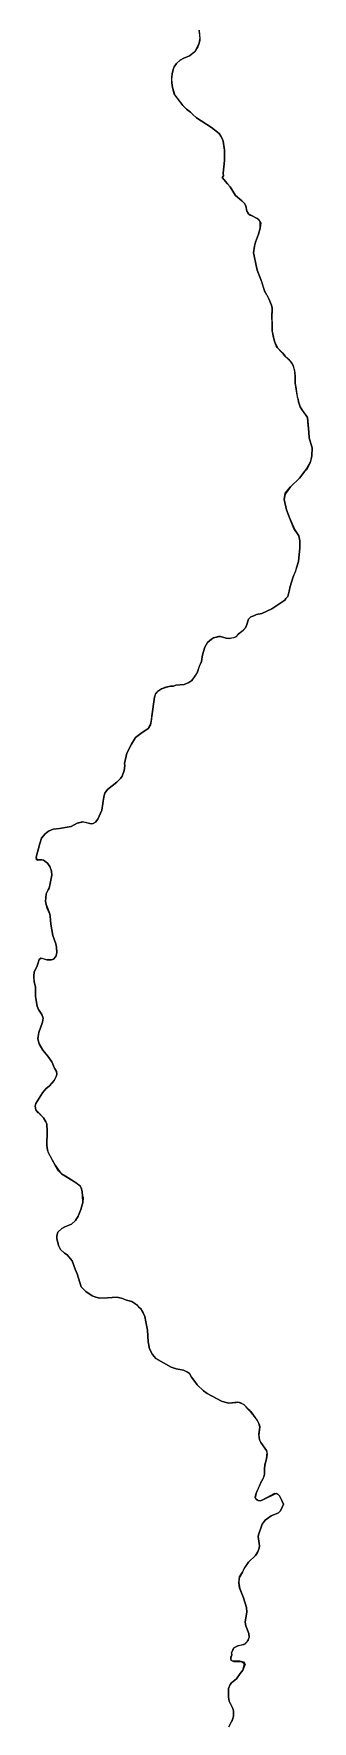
# Model space of a CAD drawing. Extents: x -74 to -34.8, y -33.8 to 5.3.
# Drawn here: x -43.102 to -42.798, y -6.574 to -4.731 of the extents above; entities that cross this region are included whole.
import ezdxf

# ---------------------------------------------------------------- set-up
doc = ezdxf.new("R2010")
doc.units = 0
doc.header["$LTSCALE"] = 2
doc.layers.add('UFEBRASIL', color=7, linetype='Continuous')

msp = doc.modelspace()

# ---------------------------------------------------------------- linework, layer by layer
at = {"layer": 'UFEBRASIL'}
for points in [[(-42.9212, -4.727), (-42.9205, -4.7373), (-42.9207, -4.7379), (-42.9215, -4.7413), (-42.9228, -4.7454), (-42.926, -4.7504), (-42.927, -4.7514), (-42.9319, -4.755), (-42.9382, -4.7576), (-42.942, -4.7599), (-42.9459, -4.7633), (-42.9485, -4.7669), (-42.9498, -4.77), (-42.9509, -4.7747), (-42.9514, -4.7802), (-42.951, -4.7846), (-42.9503, -4.7898), (-42.9478, -4.798), (-42.9392, -4.8092), (-42.935, -4.8133), (-42.9307, -4.8166), (-42.9284, -4.8193), (-42.9244, -4.8229), (-42.9079, -4.8333), (-42.8996, -4.8398), (-42.8975, -4.8427), (-42.8962, -4.8454), (-42.8952, -4.8482), (-42.8937, -4.8582), (-42.8937, -4.8693), (-42.895, -4.8831), (-42.8948, -4.8861), (-42.8963, -4.8879), (-42.8903, -4.895), (-42.8875, -4.8983), (-42.8816, -4.9077), (-42.8747, -4.9134), (-42.8718, -4.9165), (-42.8705, -4.9191), (-42.8693, -4.9247), (-42.8666, -4.9288), (-42.8635, -4.9299), (-42.8581, -4.9327), (-42.8546, -4.9361), (-42.8541, -4.9375), (-42.8548, -4.9435), (-42.8564, -4.9498), (-42.86, -4.9586), (-42.8611, -4.9631), (-42.862, -4.9701), (-42.8614, -4.9734), (-42.8596, -4.9822), (-42.8582, -4.9892), (-42.8539, -4.9993), (-42.85, -5.0116), (-42.8453, -5.0204), (-42.8423, -5.0276), (-42.8415, -5.0308), (-42.8418, -5.0352), (-42.8419, -5.0375), (-42.8418, -5.0526), (-42.8418, -5.0558), (-42.8393, -5.0658), (-42.8385, -5.0689), (-42.8356, -5.0745), (-42.8305, -5.0795), (-42.8276, -5.0833), (-42.8248, -5.0856), (-42.8243, -5.0862), (-42.8201, -5.0907), (-42.8186, -5.0935), (-42.8168, -5.1013), (-42.8167, -5.1051), (-42.8165, -5.1106), (-42.8165, -5.113), (-42.8159, -5.1165), (-42.8142, -5.1274), (-42.8132, -5.1305), (-42.8129, -5.133), (-42.8112, -5.1386), (-42.8083, -5.1431), (-42.8066, -5.1452), (-42.8044, -5.1479), (-42.803, -5.1503), (-42.8018, -5.1663), (-42.8014, -5.1723), (-42.7979, -5.1832), (-42.7983, -5.1919), (-42.8001, -5.1995), (-42.8041, -5.2072), (-42.8059, -5.2087), (-42.8119, -5.2165), (-42.8215, -5.226), (-42.8275, -5.2338), (-42.8287, -5.2399), (-42.8259, -5.2509), (-42.8225, -5.2606), (-42.8169, -5.2729), (-42.8126, -5.2793), (-42.8114, -5.2848), (-42.8114, -5.2924), (-42.813, -5.3073), (-42.815, -5.3142), (-42.8164, -5.3188), (-42.8187, -5.3241), (-42.8219, -5.3349), (-42.823, -5.3397), (-42.8246, -5.3456), (-42.8267, -5.348), (-42.828, -5.3496), (-42.8311, -5.3519), (-42.8332, -5.3535), (-42.842, -5.3591), (-42.853, -5.3641), (-42.8586, -5.3653), (-42.8615, -5.3669), (-42.8649, -5.368), (-42.8674, -5.3704), (-42.8697, -5.3772), (-42.8709, -5.3798), (-42.8737, -5.3833), (-42.8788, -5.387), (-42.8814, -5.3896), (-42.8836, -5.3908), (-42.8884, -5.3914), (-42.8918, -5.3911), (-42.8979, -5.3895), (-42.9003, -5.3895), (-42.9056, -5.391), (-42.908, -5.3923), (-42.9123, -5.3961), (-42.915, -5.401), (-42.9178, -5.4096), (-42.9188, -5.4168), (-42.9212, -5.4222), (-42.923, -5.4281), (-42.9255, -5.4316), (-42.9295, -5.4374), (-42.9327, -5.4397), (-42.9378, -5.4417), (-42.9468, -5.4427), (-42.9494, -5.4435), (-42.9525, -5.4437), (-42.9576, -5.4447), (-42.9625, -5.4465), (-42.9669, -5.4495), (-42.9688, -5.452), (-42.9702, -5.4555), (-42.9731, -5.4763), (-42.9736, -5.4819), (-42.9743, -5.4859), (-42.9771, -5.49), (-42.985, -5.4952), (-42.9907, -5.4996), (-42.9953, -5.5069), (-43.0001, -5.5167), (-43.0027, -5.528), (-43.0025, -5.5305), (-43.0031, -5.5358), (-43.0053, -5.5419), (-43.0071, -5.5445), (-43.0097, -5.5471), (-43.0113, -5.5484), (-43.0214, -5.5567), (-43.0244, -5.5606), (-43.0254, -5.5645), (-43.0274, -5.5791), (-43.0318, -5.5889), (-43.0345, -5.5922), (-43.0369, -5.5936), (-43.0391, -5.5939), (-43.0488, -5.592), (-43.0543, -5.5933), (-43.0611, -5.5971), (-43.0737, -5.5992), (-43.0806, -5.5998), (-43.0856, -5.6021), (-43.0894, -5.6048), (-43.0934, -5.6098), (-43.0951, -5.6155), (-43.0991, -5.6303), (-43.0981, -5.6338), (-43.0931, -5.6332), (-43.0911, -5.6338), (-43.0869, -5.6371), (-43.0843, -5.6405), (-43.0825, -5.6456), (-43.0821, -5.6501), (-43.084, -5.6594), (-43.085, -5.6643), (-43.086, -5.6663), (-43.0882, -5.6705), (-43.0887, -5.6748), (-43.0892, -5.6785), (-43.0883, -5.6822), (-43.0862, -5.6877), (-43.0843, -5.6929), (-43.0841, -5.695), (-43.0831, -5.7037), (-43.0809, -5.7159), (-43.0776, -5.725), (-43.0769, -5.7289), (-43.0768, -5.7351), (-43.0779, -5.7389), (-43.0802, -5.7419), (-43.0825, -5.7427), (-43.0875, -5.7425), (-43.094, -5.7409), (-43.096, -5.7421), (-43.097, -5.7458), (-43.098, -5.7491), (-43.1013, -5.7561), (-43.1018, -5.7605), (-43.1017, -5.7624), (-43.1015, -5.7664), (-43.1001, -5.7725), (-43.0999, -5.7828), (-43.098, -5.7931), (-43.0966, -5.7968), (-43.093, -5.8024), (-43.0917, -5.8064), (-43.0923, -5.8107), (-43.0962, -5.8219), (-43.0972, -5.8265), (-43.0973, -5.8288), (-43.0959, -5.8345), (-43.092, -5.8412), (-43.0864, -5.8479), (-43.082, -5.8542), (-43.0791, -5.8609), (-43.0769, -5.8647), (-43.0766, -5.8671), (-43.0769, -5.8692), (-43.0797, -5.8746), (-43.0845, -5.8803), (-43.0887, -5.8836), (-43.0923, -5.8879), (-43.0994, -5.8996), (-43.1003, -5.9023), (-43.0994, -5.9066), (-43.0954, -5.9104), (-43.0954, -5.911), (-43.0926, -5.9138), (-43.0913, -5.9154), (-43.0885, -5.9197), (-43.0877, -5.9218), (-43.0873, -5.9303), (-43.0877, -5.9452), (-43.0873, -5.9477), (-43.0864, -5.9523), (-43.0817, -5.9612), (-43.0786, -5.9671), (-43.0735, -5.9743), (-43.0715, -5.9764), (-43.0555, -5.9864), (-43.0513, -5.9896), (-43.0497, -5.9928), (-43.0489, -5.996), (-43.0486, -6.0005), (-43.0479, -6.0022), (-43.0484, -6.0077), (-43.0503, -6.0155), (-43.0535, -6.0228), (-43.0562, -6.0273), (-43.0608, -6.0315), (-43.0681, -6.0344), (-43.0712, -6.0361), (-43.0754, -6.0403), (-43.0766, -6.044), (-43.0766, -6.047), (-43.075, -6.0547), (-43.0727, -6.0591), (-43.0683, -6.063), (-43.0655, -6.0649), (-43.06, -6.0715), (-43.0568, -6.0807), (-43.0545, -6.0857), (-43.05, -6.0997), (-43.0449, -6.1051), (-43.038, -6.1096), (-43.0341, -6.1113), (-43.0299, -6.1121), (-43.0214, -6.112), (-43.0113, -6.111), (-43.006, -6.1121), (-43.0005, -6.1143), (-42.9948, -6.1159), (-42.9898, -6.1193), (-42.9874, -6.1216), (-42.9851, -6.124), (-42.9824, -6.1284), (-42.9805, -6.1322), (-42.9794, -6.1381), (-42.9777, -6.1471), (-42.9769, -6.1601), (-42.9755, -6.1675), (-42.9721, -6.1737), (-42.9686, -6.1783), (-42.9519, -6.1877), (-42.9464, -6.1893), (-42.9385, -6.1908), (-42.9339, -6.193), (-42.932, -6.1946), (-42.9297, -6.1986), (-42.9262, -6.2033), (-42.9234, -6.2068), (-42.9166, -6.2134), (-42.9125, -6.2164), (-42.8971, -6.2246), (-42.8933, -6.226), (-42.889, -6.2268), (-42.8772, -6.2258), (-42.8724, -6.2284), (-42.8679, -6.2334), (-42.8651, -6.2361), (-42.8624, -6.2396), (-42.8579, -6.2459), (-42.8563, -6.2491), (-42.8555, -6.2507), (-42.8552, -6.2531), (-42.8563, -6.2618), (-42.8555, -6.2671), (-42.8542, -6.2699), (-42.848, -6.2787), (-42.847, -6.2825), (-42.8477, -6.2879), (-42.8496, -6.2945), (-42.8501, -6.299), (-42.8501, -6.3045), (-42.8507, -6.3073), (-42.8526, -6.3112), (-42.8535, -6.3124), (-42.8589, -6.3244), (-42.8602, -6.3305), (-42.8591, -6.3322), (-42.857, -6.3334), (-42.8547, -6.3337), (-42.8524, -6.3329), (-42.8371, -6.3254), (-42.8353, -6.3263), (-42.8337, -6.328), (-42.831, -6.3332), (-42.8293, -6.3374), (-42.8314, -6.3424), (-42.8329, -6.3449), (-42.8349, -6.3467), (-42.8426, -6.3501), (-42.8468, -6.3528), (-42.8493, -6.3549), (-42.8524, -6.3591), (-42.8565, -6.3706), (-42.8568, -6.3726), (-42.8553, -6.3828), (-42.8557, -6.3855), (-42.8577, -6.3901), (-42.8597, -6.3932), (-42.8675, -6.4006), (-42.8725, -6.4078), (-42.8742, -6.4115), (-42.8778, -6.4179), (-42.8781, -6.4232), (-42.877, -6.4293), (-42.8731, -6.4395), (-42.8696, -6.4503), (-42.8693, -6.4553), (-42.8702, -6.4593), (-42.8711, -6.4663), (-42.8703, -6.4702), (-42.8673, -6.4786), (-42.8668, -6.4824), (-42.8689, -6.4874), (-42.8727, -6.4909), (-42.879, -6.4922), (-42.8833, -6.4942), (-42.8844, -6.4955), (-42.8861, -6.4998), (-42.8857, -6.502), (-42.8867, -6.5051), (-42.8867, -6.5077), (-42.8836, -6.5093), (-42.8753, -6.5092), (-42.8712, -6.5121), (-42.8738, -6.5186), (-42.8767, -6.5222), (-42.8805, -6.5281), (-42.8861, -6.5326), (-42.8875, -6.5344), (-42.8894, -6.5385), (-42.8893, -6.5482), (-42.8884, -6.5526), (-42.8846, -6.5605), (-42.8839, -6.5631), (-42.8839, -6.5689), (-42.8853, -6.5736), (-42.8856, -6.5746)], [(-42.8891, -6.5804), (-42.8853, -6.5736), (-42.8848, -6.5726), (-42.8839, -6.5689), (-42.8839, -6.5631), (-42.8846, -6.5605), (-42.8884, -6.5526), (-42.8893, -6.5482), (-42.8894, -6.5385), (-42.8875, -6.5344), (-42.8861, -6.5326), (-42.8805, -6.5281), (-42.8767, -6.5222), (-42.8738, -6.5186), (-42.8716, -6.5103), (-42.8771, -6.5089), (-42.8851, -6.5089), (-42.8869, -6.507), (-42.8866, -6.5041), (-42.8857, -6.502), (-42.8861, -6.4998), (-42.8833, -6.4942), (-42.883, -6.494), (-42.879, -6.4922), (-42.8711, -6.4898), (-42.8676, -6.486), (-42.8668, -6.4824), (-42.8673, -6.4786), (-42.8703, -6.4702), (-42.8711, -6.4663), (-42.8702, -6.4593), (-42.8693, -6.4553), (-42.8696, -6.4503), (-42.8731, -6.4395), (-42.8772, -6.4288), (-42.8781, -6.4232), (-42.8773, -6.4167), (-42.8742, -6.4115), (-42.872, -6.4071), (-42.8675, -6.4006), (-42.8597, -6.3932), (-42.8573, -6.3894), (-42.8557, -6.3855), (-42.8553, -6.3828), (-42.8568, -6.3726), (-42.8565, -6.3706), (-42.8524, -6.3591), (-42.8493, -6.3549), (-42.8468, -6.3528), (-42.8426, -6.3501), (-42.8349, -6.3467), (-42.8329, -6.3449), (-42.8314, -6.3424), (-42.8293, -6.3374), (-42.831, -6.3332), (-42.8337, -6.328), (-42.8353, -6.3263), (-42.839, -6.3255), (-42.8524, -6.3329), (-42.8547, -6.3337), (-42.857, -6.3334), (-42.8602, -6.3305), (-42.8603, -6.3294), (-42.8589, -6.3244), (-42.8526, -6.3112), (-42.8515, -6.3095), (-42.8507, -6.3073), (-42.8501, -6.3045), (-42.8501, -6.299), (-42.8496, -6.2942), (-42.8477, -6.2879), (-42.8471, -6.281), (-42.848, -6.2787), (-42.8542, -6.2699), (-42.8555, -6.2671), (-42.8562, -6.2607), (-42.8552, -6.2531), (-42.8563, -6.2491), (-42.8574, -6.2469), (-42.8581, -6.2455), (-42.8624, -6.2396), (-42.863, -6.2389), (-42.8661, -6.2351), (-42.8679, -6.2334), (-42.8701, -6.231), (-42.8724, -6.2284), (-42.8791, -6.2257), (-42.889, -6.2268), (-42.8933, -6.226), (-42.8971, -6.2246), (-42.9125, -6.2164), (-42.9166, -6.2134), (-42.9234, -6.2068), (-42.9262, -6.2033), (-42.9297, -6.1986), (-42.932, -6.1946), (-42.9339, -6.193), (-42.9385, -6.1908), (-42.9464, -6.1893), (-42.9519, -6.1877), (-42.9686, -6.1783), (-42.9721, -6.1737), (-42.9755, -6.1675), (-42.9769, -6.1601), (-42.9777, -6.1471), (-42.9794, -6.1381), (-42.9805, -6.1322), (-42.9828, -6.1277), (-42.9851, -6.124), (-42.9874, -6.1216), (-42.9906, -6.1186), (-42.9948, -6.1159), (-43.0005, -6.1143), (-43.006, -6.1121), (-43.0113, -6.111), (-43.0214, -6.112), (-43.0299, -6.1121), (-43.0341, -6.1113), (-43.038, -6.1096), (-43.0449, -6.1051), (-43.05, -6.0997), (-43.0545, -6.0857), (-43.0568, -6.0807), (-43.06, -6.0715), (-43.0655, -6.0649), (-43.0683, -6.063), (-43.0727, -6.0591), (-43.075, -6.0547), (-43.0766, -6.047), (-43.0766, -6.044), (-43.0754, -6.0403), (-43.0712, -6.0361), (-43.0681, -6.0344), (-43.0608, -6.0315), (-43.0562, -6.0273), (-43.0535, -6.0228), (-43.0503, -6.0155), (-43.0484, -6.0077), (-43.0486, -6.0005), (-43.0488, -6), (-43.0489, -5.996), (-43.0497, -5.9928), (-43.0513, -5.9896), (-43.0529, -5.9883), (-43.0562, -5.9859), (-43.0575, -5.985), (-43.0673, -5.979), (-43.0715, -5.9764), (-43.0747, -5.973), (-43.0786, -5.9671), (-43.0817, -5.9612), (-43.0868, -5.951), (-43.0873, -5.9477), (-43.0877, -5.9452), (-43.0873, -5.9303), (-43.0877, -5.9218), (-43.0885, -5.9197), (-43.0913, -5.9154), (-43.0926, -5.9138), (-43.0954, -5.9104), (-43.0971, -5.9097), (-43.0994, -5.9066), (-43.1003, -5.9023), (-43.0994, -5.8996), (-43.0923, -5.8879), (-43.0887, -5.8836), (-43.0845, -5.8803), (-43.0797, -5.8746), (-43.0769, -5.8692), (-43.0766, -5.8671), (-43.0769, -5.8647), (-43.0791, -5.8609), (-43.082, -5.8542), (-43.0864, -5.8479), (-43.092, -5.8412), (-43.0959, -5.8345), (-43.0973, -5.8288), (-43.0972, -5.8265), (-43.0962, -5.8219), (-43.0923, -5.8107), (-43.0917, -5.8064), (-43.093, -5.8024), (-43.0966, -5.7968), (-43.098, -5.7931), (-43.0999, -5.7828), (-43.1001, -5.7725), (-43.1015, -5.7664), (-43.1018, -5.7605), (-43.1018, -5.7599), (-43.1013, -5.7561), (-43.098, -5.7491), (-43.097, -5.7458), (-43.096, -5.7421), (-43.093, -5.7408), (-43.0875, -5.7425), (-43.0825, -5.7427), (-43.0802, -5.7419), (-43.0779, -5.7389), (-43.0768, -5.7351), (-43.0769, -5.7289), (-43.0776, -5.725), (-43.0809, -5.7159), (-43.0831, -5.7037), (-43.0841, -5.695), (-43.0843, -5.6929), (-43.0873, -5.6861), (-43.0883, -5.6822), (-43.0892, -5.6785), (-43.0887, -5.6748), (-43.0882, -5.6705), (-43.086, -5.6663), (-43.085, -5.6643), (-43.084, -5.6594), (-43.0821, -5.6501), (-43.0825, -5.6456), (-43.0843, -5.6405), (-43.0869, -5.6371), (-43.0911, -5.6338), (-43.0931, -5.6332), (-43.099, -5.6332), (-43.0991, -5.6303), (-43.0951, -5.6155), (-43.0934, -5.6098), (-43.0894, -5.6048), (-43.0856, -5.6021), (-43.0806, -5.5998), (-43.0737, -5.5992), (-43.0611, -5.5971), (-43.0543, -5.5933), (-43.0474, -5.5918), (-43.0391, -5.5939), (-43.0369, -5.5936), (-43.0345, -5.5922), (-43.0318, -5.5889), (-43.0274, -5.5791), (-43.0254, -5.5645), (-43.0244, -5.5606), (-43.0214, -5.5567), (-43.0113, -5.5484), (-43.0097, -5.5471), (-43.0071, -5.5445), (-43.0053, -5.5419), (-43.0031, -5.5358), (-43.0025, -5.5305), (-43.0027, -5.528), (-43.0001, -5.5167), (-42.9953, -5.5069), (-42.9907, -5.4996), (-42.985, -5.4952), (-42.9771, -5.49), (-42.974, -5.484), (-42.9735, -5.4805), (-42.9731, -5.4763), (-42.9702, -5.4555), (-42.9685, -5.4513), (-42.9669, -5.4495), (-42.9625, -5.4465), (-42.9568, -5.4449), (-42.9525, -5.4437), (-42.9494, -5.4435), (-42.9468, -5.4427), (-42.9378, -5.4417), (-42.9327, -5.4397), (-42.9295, -5.4374), (-42.9245, -5.431), (-42.923, -5.4281), (-42.921, -5.4219), (-42.9188, -5.4168), (-42.9178, -5.4096), (-42.915, -5.401), (-42.9137, -5.3985), (-42.9123, -5.3961), (-42.908, -5.3923), (-42.9056, -5.391), (-42.8991, -5.3895), (-42.8979, -5.3895), (-42.8918, -5.3911), (-42.8884, -5.3914), (-42.8825, -5.3902), (-42.8814, -5.3896), (-42.8777, -5.3862), (-42.8728, -5.3821), (-42.8709, -5.3798), (-42.8697, -5.3772), (-42.8674, -5.3704), (-42.8649, -5.368), (-42.8615, -5.3669), (-42.8586, -5.3653), (-42.853, -5.3641), (-42.842, -5.3591), (-42.8332, -5.3535), (-42.8311, -5.3519), (-42.828, -5.3496), (-42.8267, -5.348), (-42.8246, -5.3456), (-42.823, -5.3397), (-42.8219, -5.3349), (-42.8187, -5.3241), (-42.816, -5.3176), (-42.815, -5.3142), (-42.813, -5.3073), (-42.8114, -5.2924), (-42.8114, -5.2848), (-42.8126, -5.2793), (-42.8179, -5.2713), (-42.8225, -5.2606), (-42.8259, -5.2509), (-42.8287, -5.2399), (-42.8273, -5.2328), (-42.8215, -5.226), (-42.8119, -5.2165), (-42.8059, -5.2087), (-42.8039, -5.206), (-42.8, -5.1991), (-42.7988, -5.1939), (-42.7983, -5.1919), (-42.7979, -5.1832), (-42.8006, -5.1749), (-42.8014, -5.1723), (-42.8018, -5.1663), (-42.8021, -5.1626), (-42.8026, -5.155), (-42.803, -5.1503), (-42.8044, -5.1479), (-42.8066, -5.1452), (-42.8093, -5.1415), (-42.8112, -5.1386), (-42.8122, -5.1352), (-42.8129, -5.133), (-42.8133, -5.13), (-42.8145, -5.1255), (-42.8155, -5.1193), (-42.8159, -5.1165), (-42.8165, -5.1125), (-42.8165, -5.1106), (-42.8166, -5.1066), (-42.8167, -5.1049), (-42.8168, -5.1013), (-42.817, -5.0993), (-42.8186, -5.0935), (-42.8201, -5.0907), (-42.8213, -5.0894), (-42.8237, -5.0868), (-42.8248, -5.0856), (-42.8273, -5.0835), (-42.8276, -5.0833), (-42.8296, -5.0807), (-42.831, -5.079), (-42.8363, -5.0737), (-42.8373, -5.0719), (-42.8377, -5.0708), (-42.8385, -5.0689), (-42.8393, -5.0658), (-42.8401, -5.0627), (-42.8418, -5.0551), (-42.8418, -5.0526), (-42.8418, -5.0494), (-42.8419, -5.0375), (-42.8417, -5.0333), (-42.8415, -5.0308), (-42.8423, -5.0276), (-42.8435, -5.0249), (-42.8453, -5.0204), (-42.848, -5.0155), (-42.85, -5.0116), (-42.8531, -5.0018), (-42.8539, -4.9993), (-42.8582, -4.9892), (-42.8596, -4.9822), (-42.8614, -4.9734), (-42.862, -4.9701), (-42.8611, -4.9631), (-42.86, -4.9586), (-42.8564, -4.9498), (-42.8548, -4.9435), (-42.8546, -4.9361), (-42.8557, -4.9347), (-42.8581, -4.9327), (-42.8635, -4.9299), (-42.8679, -4.9277), (-42.8693, -4.9247), (-42.8705, -4.9191), (-42.8718, -4.9165), (-42.8747, -4.9134), (-42.8816, -4.9077), (-42.8875, -4.8983), (-42.8905, -4.8948), (-42.8963, -4.8879), (-42.8948, -4.8861), (-42.895, -4.8831), (-42.8937, -4.8693), (-42.8937, -4.8582), (-42.8952, -4.8482), (-42.8962, -4.8454), (-42.8975, -4.8427), (-42.8996, -4.8398), (-42.9079, -4.8333), (-42.9244, -4.8229), (-42.9284, -4.8193), (-42.9307, -4.8166), (-42.935, -4.8133), (-42.9392, -4.8092), (-42.9487, -4.7964), (-42.9503, -4.7898), (-42.951, -4.7846), (-42.9513, -4.7785), (-42.9509, -4.7747), (-42.9498, -4.77), (-42.9485, -4.7669), (-42.9459, -4.7633), (-42.942, -4.7599), (-42.9382, -4.7576), (-42.9319, -4.755), (-42.926, -4.7504), (-42.9257, -4.7499), (-42.9226, -4.7446), (-42.9215, -4.7413), (-42.9205, -4.7373), (-42.9203, -4.7354), (-42.9212, -4.727)]]:
    msp.add_lwpolyline(points, dxfattribs=at)

doc.saveas('drawing.dxf')
